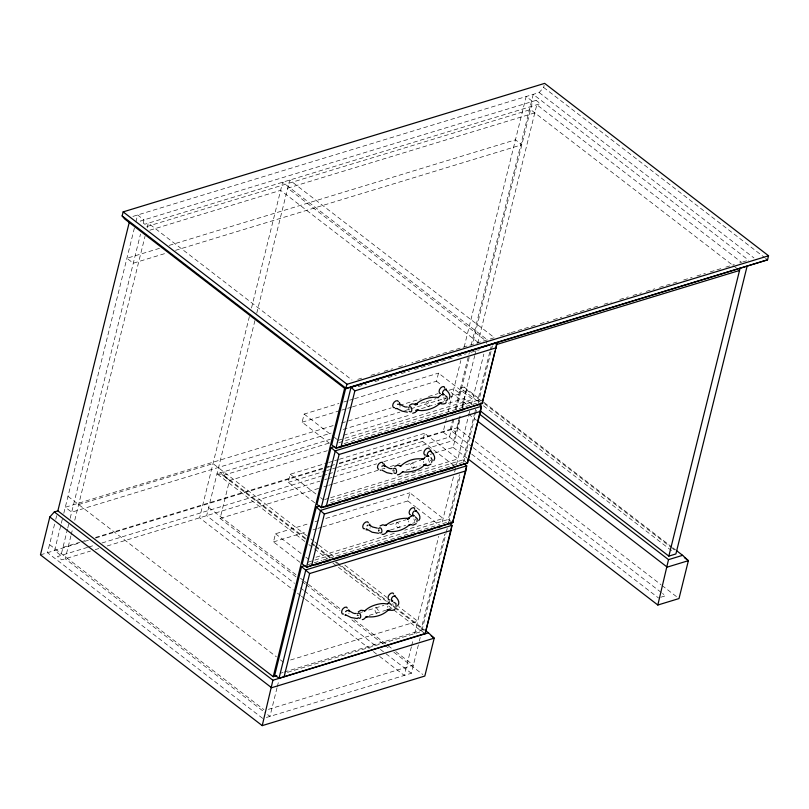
<?xml version="1.0" encoding="UTF-8"?>
<svg xmlns="http://www.w3.org/2000/svg" width="809" height="809" viewBox="0 0 809 809"><rect width="100%" height="100%" fill="white"/><g stroke="black" fill="none" stroke-linecap="round" stroke-linejoin="round"><path stroke-width="0.61" stroke-dasharray="4.04 3.03" d="M395.834 524.303C396.329 520.278 401.042 524.525 399.282 526.932C397.209 530.229 394.994 522.048 396.086 525.597M410.567 464.76C411.063 460.736 415.775 464.993 414.026 467.39C411.943 470.686 409.728 462.505 410.82 466.065M425.807 403.195C426.292 399.171 431.015 403.418 429.255 405.815C427.142 409.111 425.008 400.91 426.03 404.5M392.85 603.554L393.214 606.254L394.458 607.498M428.699 458.713L428.79 460.766L429.842 462.394M443.939 397.148L444.03 399.201L445.071 400.819M462.485 409.506L463.8 402.012L468.785 405.865M54.587 524.121L47.509 552.709L262.885 718.544M55.781 519.297L56.67 515.687M62.313 519.287L54.567 550.555L60.968 555.48L67.481 529.167M63.8 513.27L134.415 227.946M135.902 221.929L137.621 214.972L144.022 219.896L142.869 224.538M67.784 527.953L68.684 524.313M70.181 518.245L140.503 234.084M70.899 535.882L65.236 558.766L263.956 711.778M71.192 534.668L72.689 528.651M74.772 520.217L145.064 236.198M147.137 227.814L148.28 223.183L351.996 380.038M249.394 316.552L199.59 517.811L293.455 590.085M251.518 307.976L282.634 182.217L487.352 339.841M254.926 320.586L206.649 515.657L294.527 583.319M256.746 313.225L289.703 180.063L494.41 337.697L411.781 362.887M305.377 538.976L223.082 475.611L224.063 471.667M296.003 576.868L220.109 518.427L229.483 480.536L327.271 450.724M329.425 443.211L302.131 422.197L304.144 414.077L338.931 403.469M299.927 562.265L273.482 541.899L275.485 533.778L309.078 523.534M314.661 502.723L288.216 482.356L290.219 474.236L327.412 462.9M277.022 687.802L269.943 716.39L264.958 712.547M277.325 686.598L278.812 680.571M352.522 406.836L436.486 381.231L438.498 373.111L472.618 399.383L337.131 440.632M322.66 526.902L407.837 500.943L409.839 492.823L443.15 518.468L404.763 530.168M337.393 467.359L422.571 441.401L424.573 433.28L457.884 458.925L418.293 470.99M446.386 418.88L443.11 432.107L467.754 451.078M448.176 411.66L460.806 360.592M464.144 347.101L526.163 96.514L532.555 101.449L472.668 343.441M452.898 418.951L450.168 429.953L472.112 446.841M455.315 409.172L469.311 352.623M471.131 345.281L533.222 94.37L748.598 260.205M453.92 419.204L449.511 437.032L337.292 471.243M456.316 409.506L469.635 355.707M459.613 416.716L453.768 440.318L430.873 447.296M461.969 407.19L474.741 355.576M475.045 354.342L475.955 350.671M477.775 343.309L536.822 104.725L741.54 262.349L739.123 263.087M339.335 463.739L457.237 427.799L459.957 416.797M462.374 407.028L466.611 389.908L464.053 387.036L460.523 388.118L479.474 402.7M434.999 452.919L453.111 447.397L460.675 416.837M132.919 216.407L539.158 92.56L543.638 87.433L544.144 85.41M411.377 646.836L404.298 675.434L379.34 656.21M411.68 645.633L413.166 639.616M414.653 633.599L438.741 536.286M453.455 476.835L441.805 523.878L446.517 522.442M454.658 471.94L455.568 468.269M456.539 464.336L468.492 416.069M468.795 414.845L469.695 411.174M471.283 404.793L483.833 354.089M486.462 343.451L487.018 341.196M284.232 672.107L420.872 630.444L444.677 534.253M308.128 562.134L448.358 519.378L459.431 474.63M330.052 500.397L463.102 459.836L474.772 412.681M475.065 411.468L475.662 409.051M338.789 442.685L477.836 400.293L491.093 346.707M266.414 717.472L411.366 673.28L419.032 642.275M419.335 641.072L420.225 637.462M287.498 672.36L421.722 631.445L445.992 533.374M446.295 532.14L447.205 528.469M448.722 522.341L460.554 474.529M463.587 462.273L476.632 409.556M478.149 403.428L491.194 350.712M491.498 349.488L492.408 345.807M409.546 408.889L409.516 409.546M399.889 407.16L400.172 406.593M384.649 468.724L384.942 468.158M369.915 528.267L370.209 527.701M348.8 613.576L349.094 613M394.387 470.342L394.347 471.273M379.654 529.885L379.704 530.957M415.593 518.933L415.634 519.995M146.833 226.54L530.552 109.559L732.539 265.089M149.877 230.201L280.632 190.337L478.352 342.581M534.81 112.845L287.691 188.184L485.41 340.427M159.484 248.343L126.902 258.273L133.303 263.198L167.089 252.893M169.142 245.4L515.444 139.815L521.845 144.75L175.533 250.325M357.79 379.34L362.594 377.874M370.987 375.315L379.391 372.757M384.184 371.301L392.587 368.732M398.584 366.912L405.784 364.717M500.437 335.856L510.085 332.914M511.288 332.55L523.342 328.869M524.545 328.505L535.396 325.198M540.22 323.731L548.664 321.153M553.477 319.686L561.921 317.108M566.745 315.641L598.084 306.085M604.111 304.245L611.341 302.04M619.785 299.472L628.219 296.903M633.043 295.427L641.476 292.858M646.3 291.382L654.744 288.813M659.568 287.347L678.852 281.461M683.676 279.995L692.11 277.416M696.933 275.95L705.367 273.381M710.191 271.905L721.041 268.598M725.865 267.132L734.299 264.553M742.713 261.995L747.425 260.559M358.185 386.732L366.578 384.174M374.982 381.605L383.375 379.047M388.178 377.591L396.572 375.022M401.375 373.566L409.769 371.007M414.562 369.541L452.949 357.841M457.752 356.375L466.146 353.816M470.949 352.35L479.343 349.791M343.734 402.002L348.527 400.546M349.731 400.172L353.331 399.08M354.524 398.716L438.498 373.111M302.131 422.197L340.518 410.487M341.722 410.123L346.515 408.656M347.718 408.292L351.318 407.2M333.166 425.595L65.286 507.253L71.688 512.178L331.114 433.088M341.61 423.016L391.081 407.938M399.525 405.36L421.246 398.736M428.487 396.531L438.144 393.589M449.005 390.272L453.829 388.805L460.22 393.73L450.573 396.673M78.655 504.553L213.01 463.597L306.874 535.871M420.953 403.266L436.122 398.635M459.552 392.062L466.611 389.908L483.59 402.993M343.178 429.417L399.889 412.125M404.722 410.648L409.546 409.182M410.75 408.808L445.749 398.149M421.509 408.575L435.586 404.278M441.431 402.498L443.777 401.78M304.882 541.484L217.004 473.821L330.224 439.297M343.491 435.252L411.043 414.663M448.449 403.256L464.123 398.473L472.112 404.631M328.687 443.211L223.729 475.207L217.004 473.821M344.118 443.565L477.158 403.003M328.606 462.536L333.409 461.069M334.602 460.705L338.202 459.613M339.406 459.249L424.573 433.28M62.981 547.369L79.869 542.212M81.082 541.848L87.109 540.007M95.553 537.429L323.61 467.905M324.824 467.541L329.647 466.065M330.851 465.701L334.471 464.599M339.295 463.122L451.513 428.912L455.78 432.198M40.45 554.863L79.909 542.829M84.733 541.363L88.353 540.26M95.593 538.046L322.447 468.896M327.271 467.42L332.094 465.954M288.216 482.356L325.4 471.02M326.603 470.656L331.397 469.19M332.6 468.826L336.2 467.733M87.514 547.39L57.439 556.562L61.706 559.848L90.426 551.091M88.717 547.026L94.754 545.185M101.995 542.981L321.608 476.026M322.811 475.662L327.635 474.185M328.848 473.821L332.459 472.719M95.219 549.624L98.819 548.532M107.223 545.964L319.959 481.112M324.783 479.636L327.2 478.908M328.403 478.534L332.024 477.431M333.227 477.067L376.62 463.84M383.85 461.636L422.429 449.875M220.109 518.427L319.1 488.252M323.934 486.775L327.554 485.673M328.757 485.299L332.388 484.197M333.591 483.833L380.675 469.473M381.878 469.109L384.295 468.371M390.332 466.53L396.37 464.69M397.573 464.326L399.99 463.587M430.176 454.385L433.796 453.283M405.713 464.831L420.882 460.21M406.28 470.14L420.346 465.853M324.722 499.517L329.526 498.051M330.729 497.687L417.1 471.354M330.588 502.733L462.424 462.546M315.075 521.714L318.675 520.612M325.875 518.417L409.839 492.823M273.482 541.899L307.066 531.655M313.063 529.834L316.663 528.732M317.866 528.368L321.466 527.266M389.817 524.728L406.148 519.742M390.373 530.037L405.612 525.385M412.63 523.251L414.977 522.533M315.995 557.229L395.166 533.091M307.45 564.834L321.851 560.445M323.044 560.081L439.408 524.606M360.551 612.514L362.877 611.806M368.702 610.037L383.87 605.405M378.369 610.492C372.514 600.723 375.265 619.775 378.4 610.482M369.258 615.346L385.671 610.34M290.562 659.982L417.717 621.221L398.746 606.608M280.632 673.199L283.039 672.471M268.426 709.351L413.369 665.16L395.399 651.316M660.842 597.224L665.544 595.788L662.561 593.482M430.823 460.624L430.216 460.159M445.951 399.08L445.405 398.24L446.002 397.816M358.994 615.184L358.397 615.78M543.638 87.433L764.545 257.525M765.547 258.304L767.549 259.841M539.158 92.56L753.917 257.919M733.53 265.858L736.534 268.163M464.053 387.036L483.024 401.638M484.015 402.407L671.652 546.884M672.653 547.653L675.646 549.958M484.591 403.762L671.399 547.592M672.4 548.36L674.393 549.908M477.836 400.293L480.394 402.265M483.458 405.774L673.907 552.416M436.486 381.231L441.36 384.983M451.109 392.496L467.683 405.248M468.482 414.117L476.471 420.265M457.237 427.799L471.222 438.569M475.217 441.643L661.024 584.715M662.025 585.483L678.003 597.79M473.103 447.61L661.56 592.714M471.748 454.152L658.486 597.942M453.111 447.397L467.086 458.157M463.102 459.836L467.359 463.122M422.571 441.401L455.872 467.046M448.358 519.378L452.625 522.665M304.144 414.077L333.389 436.587M334.36 437.345L338.263 440.349M407.837 500.943L415.674 506.97M416.645 507.728L441.138 526.578M290.219 474.236L316.673 494.602M320.586 497.626L323.529 499.881M310.868 538.946L313.862 541.251M314.863 542.02L317.856 544.326M318.857 545.094L334.835 557.401M344.816 565.087L386.763 597.386M305.62 538.258L223.729 475.207L229.483 480.536M311.607 542.869L314.61 545.175M315.601 545.944L331.579 558.24M336.574 562.093L387.501 601.299M388.502 602.068L394.489 606.689M395.49 607.458L424.452 629.756M311.374 543.587L314.367 545.893M315.368 546.662L330.345 558.2M335.341 562.043L337.333 563.58M338.334 564.348L424.209 630.474M420.872 630.444L424.29 633.073M308.876 544.558L327.847 559.161M332.843 563.013L382.768 601.451M388.765 606.072L392.759 609.147M393.761 609.915L421.722 631.445M275.485 533.778L301.939 554.145M305.853 557.158L308.795 559.423M208.661 507.536L296.539 575.199M300.533 578.273L303.527 580.579M304.528 581.347L307.521 583.653M308.522 584.422L340.478 609.035M354.453 619.795L394.398 650.547M301.99 581.479L304.993 583.785M305.984 584.553L339.942 610.694M351.925 619.927L383.881 644.53M384.882 645.299L389.867 649.142M393.862 652.216L422.824 674.514M300.513 587.931L303.517 590.236M304.508 591.005L376.407 646.371M380.402 649.445L411.366 673.28M297.449 593.159L300.452 595.464M301.444 596.233L304.447 598.539M305.438 599.307L369.349 648.525M373.343 651.599L378.339 655.442M67.986 496.342L276.375 656.797M280.369 659.871L283.362 662.177M49.521 544.588L263.896 709.655M220.533 472.739L223.082 475.611M414.683 521.512L413.874 518.903M438.549 399.858L438.771 400.92M423.309 461.433L423.542 462.485M408.575 520.966L408.808 522.027M393.214 471.667L392.982 469.918M378.521 531.139L378.248 529.46M378.288 530.33L378.481 531.21M387.46 606.275L387.693 607.326M408.221 408.343L408.343 409.324M393.073 470.191L393.103 470.899M357.224 615.042L357.254 615.74M357.133 614.759L357.173 615.639M536.084 100.367L140.483 220.968L144.75 224.255L540.351 103.653L536.084 100.367"/><path stroke-width="1.21" d="M369.956 525.344L369.703 524.06M54.334 511.945L272.906 680.248L262.227 725.622L40.45 554.863L49.824 516.971L54.334 511.945L57.864 510.873L273.24 676.708L276.769 675.626M479.777 414.319L668.507 559.646L657.828 605.021L468.087 458.925M435.99 589.903L425.14 633.73L451.068 530.431L451.958 525.365L448.55 522.735M319.838 506.009L316.309 507.091L302.242 563.924L306.5 567.21L452.625 522.665L465.802 470.889L466.692 465.822L464.133 463.86M334.572 446.477L331.043 447.549L316.976 504.381L321.244 507.668L467.359 463.122L480.536 411.356L481.426 406.29L478.867 404.318M482.548 403.236L335.978 448.125L482.093 403.58L497.171 342.692L351.045 387.238L335.978 448.125L331.71 444.849L345.878 387.602M122.149 215.932L123.16 211.877L544.649 83.378L768.55 255.775L767.549 259.841L345.382 388.907L124.626 218.936L122.149 215.932L346.06 388.34L767.549 259.841M57.864 510.873L129.349 222.02M273.24 676.708L344.725 387.855M305.104 565.552L301.565 566.634L274.757 674.999L279.014 678.276L425.585 633.386M768.55 255.775L347.061 384.275L345.382 388.907M279.014 678.276L305.832 569.91L451.958 525.365L439.004 577.727M284.171 676.496L309.655 573.541L451.068 530.431M459.209 496.059L466.692 465.822L320.566 510.378L306.5 567.21L311.657 565.43L324.389 514.008L465.802 470.889M477.836 420.801L481.426 406.29L335.3 450.835L321.244 507.668L326.391 505.888L339.123 454.466L480.536 411.356M341.125 446.346L354.858 390.868L496.271 347.749M436.587 587.465L438.397 580.154M452.625 522.665L456.215 508.153M456.812 505.726L458.612 498.475M467.359 463.122L477.239 423.218M482.093 403.58L495.057 351.217M495.654 348.78L497.171 342.692M480.101 410.78L668.841 556.107L740.104 268.153M747.081 266.323L675.899 553.953L668.841 556.107M396.086 606.77L395.945 603.504L393.771 602.28M423.714 458.531L423.4 459.128L425.251 456.964M408.98 518.073C408.424 518.569 411.73 514.595 413.783 515.707M386.904 531.907C387.481 531.402 384.133 535.396 382.081 534.294M365.789 617.206C366.477 616.236 363.868 620.078 362.28 619.583M449.076 399.059C451.351 395.864 448.671 392.112 446.224 389.989L446.052 388.805M433.836 460.634C436.112 457.429 433.442 453.677 430.985 451.564L429.882 451.179M408.616 407.402C412.145 403.742 413.359 414.714 409.121 411.245M393.376 468.967C396.906 465.317 398.119 476.289 393.882 472.81M378.642 528.51C381.666 525.051 383.769 534.638 379.573 532.777M431.622 462.364L432.208 460.008L431.005 457.682M416.888 521.906L417.313 518.852L415.33 516.88M357.527 613.809C361.057 610.158 362.28 621.13 358.033 617.651M395.308 608.722C394.458 611.291 388.724 610.057 389.685 609.976M409.374 405.461L412.014 403.853L416.008 404.318L415.068 404.187M358.296 611.877L360.935 610.269L364.92 610.724L363.979 610.603M345.585 611.665C348.517 607.701 352.239 614.688 356.233 613.444M418.749 520.581C421.59 517.507 418.87 513.25 416.251 511.106L416.281 510.57M397.634 605.89C400.485 602.806 397.755 598.559 395.136 596.405L395.126 595.657M423.805 458.572L422.47 459.259L422.976 459.148C415.411 457.752 406.573 460.402 401.001 465.853L401.466 465.529L399.828 465.762M409.071 518.104L408.484 518.65L408.939 518.326C400.961 517.76 391.849 520.288 385.519 525.537L386.035 525.425L385.094 525.294M386.833 531.877L388.178 531.2L387.673 531.311C395.277 532.585 404.116 530.097 409.627 524.545L409.172 524.869L410.8 524.667M365.719 617.186L367.074 616.509L366.558 616.62C374.162 617.894 383.011 615.406 388.512 609.855L388.057 610.178L389.362 609.814M381.828 466.308C384.942 463.618 388.189 469.736 392.072 468.593M367.084 525.84L368.014 525.092M446.214 402.558C445.263 404.692 440.045 403.873 440.662 403.408L439.145 403.762L439.6 403.438C434.918 408.869 422.672 411.72 418.465 410.203L416.807 410.77L417.211 410.203L415.341 412.378L412.701 413.257M430.975 464.123L427.799 465.63L424.604 464.973L425.534 465.124M416.241 523.666L413.065 525.172L410.385 524.485M440.49 395.389L438.124 397.593M394.832 466.348L397.543 465.256L400.768 465.883L400.162 465.903M380.099 525.89L382.809 524.788L385.499 525.496M389.412 601.805L387.562 603.979L387.966 603.413L386.298 603.979C382.192 602.351 369.855 605.385 365.152 610.704L365.617 610.38L364.414 610.846M397.512 404.308C400.667 402.963 403.56 407.918 407.311 407.028M444.728 389.685C443.019 390.403 441.34 393.578 443.736 394.529L443.13 394.286M429.488 451.25C427.779 451.978 426.1 455.143 428.497 456.094L427.89 455.851M428.81 456.377L427.941 456.003M496.018 344.705L739.527 270.469M415.128 405.036L417.454 404.328M415.664 410.355L418 409.637M437.922 403.57L441.431 402.498M338.647 447.731L342.247 446.639M344.654 445.901L350.651 444.07M354.251 442.978L379.441 435.293M384.235 433.836L398.635 429.448M402.235 428.345L416.625 423.956M421.428 422.5L446.619 414.815M450.219 413.723L456.215 411.892M458.612 411.164L464.609 409.334M423.855 464.781L426.201 464.063M326.391 505.888L467.814 462.778M325.117 506.909L340.71 502.156M344.31 501.054L350.307 499.224M352.704 498.496L358.711 496.665M362.301 495.573L369.501 493.379M373.101 492.276L387.501 487.888M392.294 486.421L406.694 482.033M410.284 480.94L424.685 476.552M429.478 475.085L435.485 473.265M440.278 471.799L454.678 467.41M386.864 531.109L389.2 530.391M311.657 565.43L453.08 522.311M315.176 564.985L321.183 563.155M323.58 562.427L329.576 560.597M333.177 559.494L348.77 554.741M352.37 553.649L358.367 551.819M360.763 551.081L377.56 545.964M381.16 544.872L395.55 540.483M400.354 539.016L414.744 534.628M418.344 533.536L432.744 529.147M437.538 527.68L441.138 526.578M386.844 609.976L390.353 608.914M272.906 680.248L428.446 632.83L434.2 638.159L424.826 676.051L262.227 725.622M668.507 559.646L682.634 555.338L688.378 560.677L679.004 598.559L657.828 605.021M396.986 408.525L395.338 408.596M366.831 529.683L366.032 529.794M345.716 614.992L344.927 615.093M415.492 404.429L416.696 403.964L416.241 404.288C421.256 398.352 433.705 396.359 438.215 397.573L437.709 397.684M425.109 464.862L423.906 465.327L424.361 465.013C419.345 470.939 407.423 472.921 402.407 471.778L402.912 471.667L399.535 474.327L397.462 474.832M441.694 394.782L443.757 394.6M446.012 401.173L447.377 399.798L447.023 397.098M426.454 456.347L428.517 456.175M394.044 596.021C392.062 596.364 390.15 599.934 392.648 600.945L392.041 600.703M443.18 394.438L441.936 394.519M394.65 407.615L393.386 407.564C391.212 405.107 394.539 400.111 397.644 400.677L398.341 401.648M425.787 455.042L424.523 454.992C422.359 452.534 425.686 447.539 428.78 448.105L429.478 449.076M428.305 455.872L426.697 456.084M413.207 515.545L411.741 515.566M364.677 528.722L363.413 528.671C361.239 526.214 364.566 521.218 367.67 521.785L368.368 522.756M389.948 599.884L388.684 599.843C386.51 597.376 389.837 592.39 392.941 592.946L393.629 593.917M343.562 614.021L342.298 613.98C340.134 611.523 343.461 606.528 346.555 607.094L347.253 608.055M391.384 601.026L392.668 601.016M380.988 470.221L380.321 470.221M378.541 533.273L372.17 532.241L366.346 528.853M357.426 618.582L351.055 617.55L345.665 614.84M407.332 412.175L402.144 411.134L396.744 408.424M392.092 473.74L386.904 472.699L382.212 470.262M377.338 528.135L372.555 526.993L369.298 524.96M445.304 395.763L446.669 396.541M440.339 393.568L439.762 393.427C437.588 390.969 440.915 385.974 444.02 386.54L444.788 388.259M378.723 469.281L378.147 469.129C375.973 466.672 379.3 461.686 382.404 462.242L383.173 463.972M410.375 514.676L409.789 514.534C407.625 512.077 410.952 507.081 414.046 507.647L414.815 509.377M411.417 515.485L411.963 515.626M366.78 529.531L367.478 529.804M413.156 515.394L413.763 515.636M440.45 403.408L440.126 403.195M445.456 389.685L446.255 389.918M394.377 596.102L395.227 596.506M676.637 550.727L682.634 555.338M684.384 557.593L688.378 560.677L667.203 567.129L477.462 421.034M123.16 211.877L347.061 384.275M331.043 447.549L339.123 454.466M316.309 507.091L324.389 514.008M425.453 630.524L428.446 632.83M431.197 635.854L434.2 638.159L271.602 687.731L49.824 516.971M301.565 566.634L309.655 573.541M443.463 394.286L444.05 394.812M413.49 515.404L414.077 515.92M412.964 515.06C411.498 513.371 414.542 509.185 416.413 511.47L416.281 511.025M351.045 387.238L354.858 390.868M400.263 404.672L400.02 404.52M385.023 466.247L384.781 466.085M370.289 525.779L370.047 525.628M348.76 610.542L349.175 611.088M430.57 449.824L431.066 451.665M399.424 402.397L399.929 404.237M384.194 463.962L384.69 465.802M348.75 609.794L348.851 610.653M408.242 518.68L407.736 518.791L408.242 518.68M410.375 524.404L410.284 524.485M422.723 459.239L422.146 459.138L422.723 459.239M407.989 518.781L407.412 518.68L407.989 518.781M388.502 531.311L387.916 531.21L388.441 531.341M367.387 616.62L366.811 616.519L367.326 616.65"/></g></svg>
